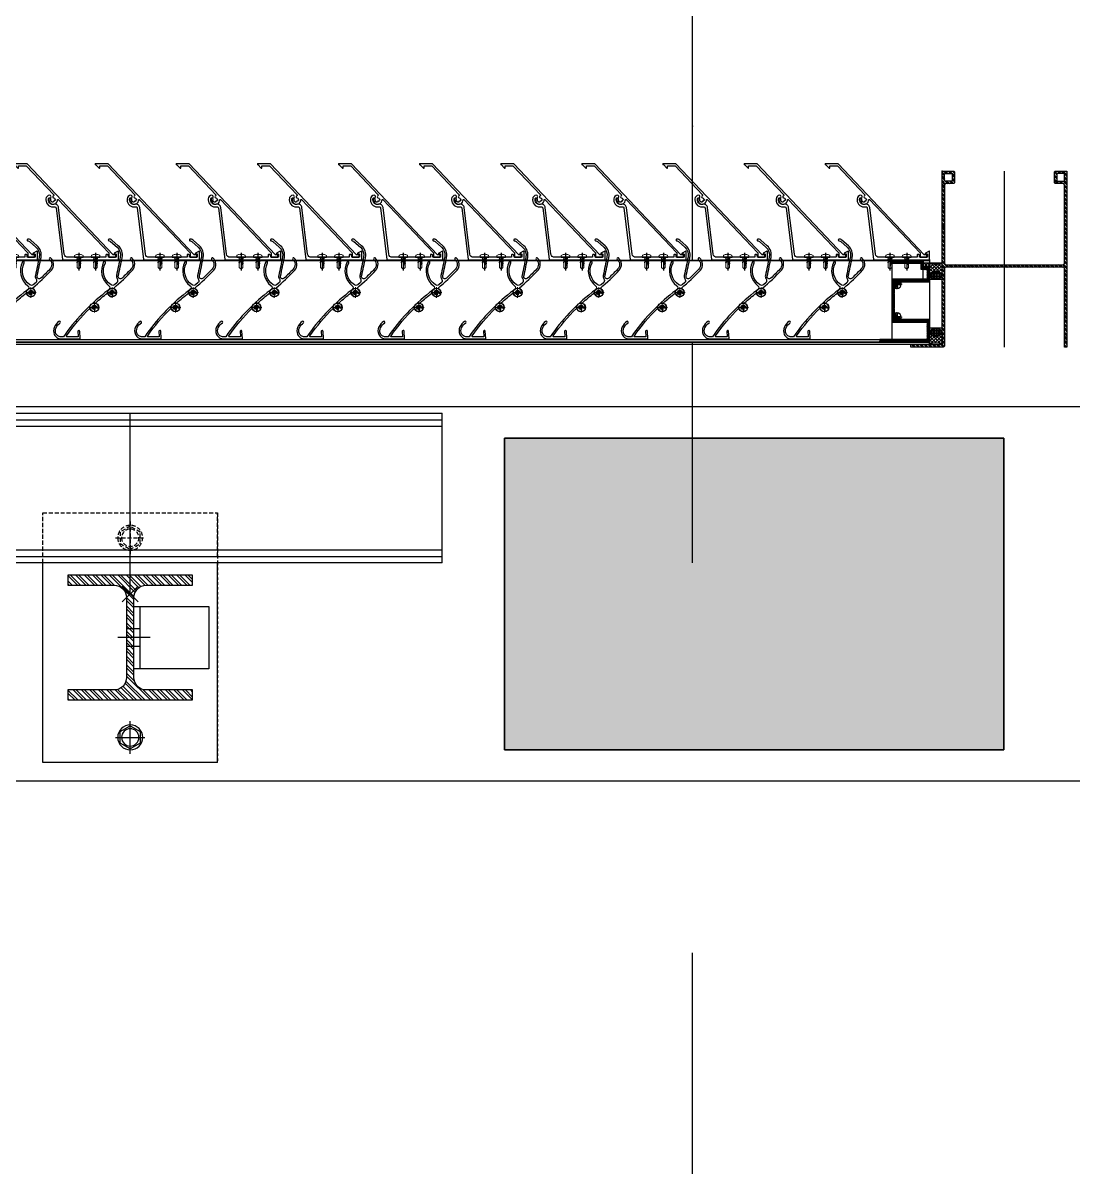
# Model space of a CAD drawing. Header units: millimetres. Extents: x 2519235 to 7246330, y 25937 to 201821.
# Drawn here: x 2630967 to 2631809, y 140601 to 141518 of the extents above; entities that cross this region are included whole.
import ezdxf
from ezdxf.enums import TextEntityAlignment as Align

# ---------------------------------------------------------------- set-up
doc = ezdxf.new("R2010")
doc.units = ezdxf.units.MM
doc.set_wipeout_variables(frame=1)
for name, pattern in [('CENTER', [50.8, 31.75, -6.35, 6.35, -6.35]), ('DXK_LINE_DOT2', [3.9198, 1.9599, -1.9599]), ('HIDDEN2', [4.7625, 3.175, -1.5875]), ('TA_GL_005.00000', [13.75, 5, -1.25, 1.25, -1.25, 5])]:
    doc.linetypes.add(name, pattern=pattern)
for name, color, linetype in [('000 - 0_SYM_DWG_GRID-BUBBLE_MAIN_COLOR_1', 7, 'Continuous'), ('000 - 0_SYM_DWG_GRIDLINE_MAIN_COLOR_251', 7, 'Continuous'), ('000 - CONCRETE_COL_CUT_COLOR_1', 7, 'Continuous'), ('000 - CONCRETE_COL_CUT_COLOR_5', 7, 'Continuous'), ('000 - CONCRETE_COL_HATCH_', 7, 'Continuous'), ('000 - CONCRETE_COL_WIPEOUT_', 7, 'Continuous'), ('010 - ASPG_ACCESSORIES_MAIN_COLOR_1', 7, 'Continuous'), ('010 - ASPG_EXTR_DEF_SUB', 7, 'Continuous'), ('010 - ASPG_EXTR_MAIN_COLOR_2', 7, 'Continuous'), ('010 - ASPG_FRAMING_CUT_COLOR_4', 7, 'Continuous'), ('010 - ASPG_FRAMING_DEF_SUB', 7, 'Continuous'), ('010 - ASPG_FRAMING_HATCH_', 7, 'Continuous'), ('010 - ASPG_FRAMING_MAIN_COLOR_2', 7, 'Continuous'), ('010 - ASPG_FRAMING_SUB_COLOR_2', 7, 'Continuous'), ('010 - ASPG_FRAMING_WIPEOUT_', 7, 'Continuous'), ('_BOLT-M10', 7, 'Continuous'), ('_C-SC', 7, 'Continuous'), ('_Hatch', 7, 'Continuous'), ('_LOUVER-SB', 7, 'Continuous'), ('BOLT & SCREW', 7, 'Continuous'), ('Center Line', 7, 'CENTER'), ('Xref-PLAN-106.940$0$_Beam', 7, 'Continuous')]:
    doc.layers.add(name, color=color, linetype=linetype)
doc.layers.add('12-GRID', color=7, linetype='CENTER', lineweight=13)
doc.layers.add('SCREW', color=7, linetype='Continuous', lineweight=5)
doc.styles.add('Arial', font='arial.ttf', dxfattribs={"height": 300})
doc.styles.add('TA', font='', dxfattribs={"height": 4.5})
doc.styles.get('TA').set_extended_font_data('Cordia New')

# ---------------------------------------------------------------- blocks, each defined once
blk = doc.blocks.new('*U366')
at = {"color": 7}
for p, q in [((250, -25), (-3599.25, -25)), ((250, -25), (250, -144.93)), ((-3599.25, -30.08), (250, -30.08)), ((-3599.25, -35.39), (250, -35.39)), ((-3599.25, -134.54), (250, -134.54)), ((-3599.25, -139.62), (250, -139.62)), ((-3599.25, -144.93), (250, -144.93))]:
    blk.add_line(p, q, dxfattribs=at)
at = {"layer": 'Defpoints', "color": 7}
for p, q in [((6.35, -6.35), (-6.35, 6.35)), ((-6.35, -6.35), (6.35, 6.35)), ((0, 0), (0, -144.93))]:
    blk.add_line(p, q, dxfattribs=at)
blk = doc.blocks.new('_PP-LOUVER')
at = {"layer": '_Hatch'}
h = blk.add_hatch(dxfattribs=at)
h.set_pattern_fill('STEEL', scale=1.5)
h.set_pattern_definition([(45, (-1941.0177, -2436.031), (-3.367596, 3.367596), []), (45, (-1941.0177, -2433.6497), (-3.367596, 3.367596), [])])
h.paths.add_polyline_path([(3, 67), (3, 3, 0.414214), (13, -7), (50, -7), (50, -15), (-50, -15), (-50, -7), (-13, -7, 0.414214), (-3, 3), (-3, 67, 0.414214), (-13, 77), (-50, 77), (-50, 85), (50, 85), (50, 77), (13, 77, 0.414214)])
at = {"color": 7, "linetype": 'Continuous'}
for p, q in [((70, 135), (-70, 135)), ((-70, 135), (-70, -25)), ((70, 135), (70, -25))]:
    blk.add_line(p, q, dxfattribs=at)
at = {"color": 7, "linetype": 'DXK_LINE_DOT2'}
for p, q in [((-70, 135), (-70, -25)), ((70, 135), (-70, 135)), ((70, -25), (70, 135))]:
    blk.add_line(p, q, dxfattribs=at)
at = {"color": 7, "linetype": 'HIDDEN2'}
for p, q in [((-70, -25), (-70, -65)), ((70, -65), (70, -25)), ((-70, -30.08), (-70, -65)), ((70, -30.08), (70, -65)), ((-70, -65), (70, -65)), ((-70, -65), (70, -65))]:
    blk.add_line(p, q, dxfattribs=at)
at = {"color": 7}
blk.add_lwpolyline([(-50, 85), (50, 85), (50, 77), (13, 77, 0.414214), (3, 67), (3, 3, 0.414214), (13, -7), (50, -7), (50, -15), (-50, -15), (-50, -7), (-13, -7, 0.414214), (-3, 3), (-3, 67, 0.414214), (-13, 77), (-50, 77)], format="xyb", close=True, dxfattribs=at)
for points in [[(63, 60), (3, 60), (3, 10), (63, 10)], [(63, 60), (8, 60), (8, 10), (63, 10)]]:
    blk.add_lwpolyline(points, close=True, dxfattribs=at)
at = {"layer": '_BOLT-M10', "color": 7}
for p, q in [((0, 128.05), (0, 101.95)), ((-11.69, 115), (11.69, 115)), ((3, 42), (-3, 42)), ((8, 42), (3, 42)), ((16, 35), (-10, 35)), ((3, 28), (-3, 28)), ((8, 28), (3, 28))]:
    blk.add_line(p, q, dxfattribs=at)
blk.add_lwpolyline([(-8, 110.38), (0, 105.76), (8, 110.38), (8, 119.62), (0, 124.24), (-8, 119.62)], close=True, dxfattribs=at)
for radius in [10, 6.93]:
    blk.add_circle((0, 115), radius, dxfattribs=at)
at = {"layer": 'Defpoints', "color": 7}
for p, q in [((6.35, -6.35), (-6.35, 6.35)), ((-6.35, -6.35), (6.35, 6.35))]:
    blk.add_line(p, q, dxfattribs=at)
at = {"layer": 'Defpoints', "color": 7, "linetype": 'HIDDEN2'}
for p, q in [((0, -58.05), (0, -31.95)), ((-11.69, -45), (11.69, -45))]:
    blk.add_line(p, q, dxfattribs=at)
blk.add_lwpolyline([(-8, -40.38), (0, -35.76), (8, -40.38), (8, -49.62), (0, -54.24), (-8, -49.62)], close=True, dxfattribs=at)
for radius in [10, 6.93]:
    blk.add_circle((0, -45), radius, dxfattribs=at)
blk = doc.blocks.new('Xref-PLAN-106.940')
at = {"color": 7}
blk.add_lwpolyline([(148569.93, 6908.4), (148969.93, 6908.4), (148969.93, 6658.4), (148569.93, 6658.4)], close=True, dxfattribs=at)
at = {"layer": 'Xref-PLAN-106.940$0$_Beam', "color": 7}
for p, q in [((146419.18, 6933.4), (152919.18, 6933.4)), ((146419.18, 6633.4), (152919.18, 6633.4))]:
    blk.add_line(p, q, dxfattribs=at)
blk = doc.blocks.new('*U1936')
at = {"layer": '000 - 0_SYM_DWG_GRIDLINE_MAIN_COLOR_251', "color": 7, "linetype": 'ByBlock', "ltscale": 5}
blk.add_line((20, 0), (-357, 0), dxfattribs=at)
at = {"layer": '000 - 0_SYM_DWG_GRIDLINE_MAIN_COLOR_251', "color": 7}
blk.add_point((-337, 0), dxfattribs=at)
at = {"color": 7, "style": 'TA', "flags": 1}
blk.add_attdef('LOCATION', (6, -6), '', height=4.5, rotation=270, dxfattribs=at)
at = {"layer": '000 - 0_SYM_DWG_GRID-BUBBLE_MAIN_COLOR_1', "color": 7, "style": 'Arial'}
blk.add_attdef('GRID-HEAD', text='', height=4, rotation=270, dxfattribs=at).set_placement((54, 0), align=Align.MIDDLE_CENTER)
blk = doc.blocks.new('W-1-PP17-ENT1_REV02_20260415-161303_PP17_ENT1_MAIN_DIMS_PL')
at = {"layer": '000 - 0_SYM_DWG_GRIDLINE_MAIN_COLOR_251', "color": 7, "linetype": 'TA_GL_005.00000', "xscale": 50.00000000000004, "yscale": 50.00000000000004, "zscale": 50.00000000000004, "rotation": 90}
blk.add_blockref('*U1936', (13200, 0), dxfattribs=at)
blk = doc.blocks.new('*U2086')
at = {"layer": '000 - CONCRETE_COL_HATCH_'}
h = blk.add_hatch(dxfattribs=at)
h.set_pattern_fill('AR-CONC', scale=0.04)
h.set_pattern_definition([(50, (800, -838206.8257), (7.28738676, -0.63756342), [0.762, -8.382]), (355, (800, -838206.826), (-1.40973686, 7.64227381), [0.6096, -6.70562337]), (100.4514447, (800.607, -838206.879), (5.877649884, 7.004710076), [0.64760035, -7.123609784]), (46.1842, (800, -838204.794), (10.84316164, -1.68169312), [1.143, -12.573]), (96.6355576, (800.904, -838204.934), (9.49616536, 9.89704498), [0.97140093, -10.68542433]), (351.1841512, (800, -838204.794), (9.49616536, 9.89704498), [0.91439868, -10.05838928]), (21, (801.016, -838205.3017), (6.06457565, -4.090607927), [0.762, -8.382]), (326, (801.016, -838205.302), (2.472081134, 7.367518645), [0.6096, -6.7056]), (71.451445, (801.5214, -838205.6426), (8.53665677, 3.276910755), [0.64760035, -7.123597504]), (37.5, (800, -838206.8257), (0.12354413, 3.382201555), [0, -6.62432, 0, -6.8072, 0, -6.731]), (7.5, (800, -838206.8257), (2.6727865, 4.007222993), [0, -3.88112, 0, -6.47192, 0, -2.5654]), (327.5, (797.7343, -838206.8257), (5.423623807, -0.22914976), [0, -2.54, 0, -7.9248, 0, -10.5156]), (317.5, (796.7183, -838206.8257), (5.925167255, 1.01705964), [0, -3.302, 0, -5.26288, 0, -7.4676])])
h.paths.add_polyline_path([(0, 0), (400, 0), (400, 250), (0, 250)])
at = {"layer": '000 - CONCRETE_COL_CUT_COLOR_1', "color": 7, "lineweight": -2}
blk.add_lwpolyline([(0, 0), (400, 0), (400, 250), (0, 250), (0, 250), (0, 250), (0, 250), (0, 250), (0, 250), (0, 250), (0, 250), (0, 250), (0, 250), (0, 250), (0, 250), (0, 250), (0, 250), (0, 250), (0, 250), (0, 250), (0, 250), (0, 250), (0, 250), (0, 250), (0, 250), (0, 250), (0, 250), (0, 250), (0, 250), (0, 250), (0, 250), (0, 250), (0, 250), (0, 250), (0, 250), (0, 250), (0, 250), (0, 250), (0, 250), (0, 250), (0, 250), (0, 250), (0, 250), (0, 250), (0, 250), (0, 250), (0, 250), (0, 250)], close=True, dxfattribs=at)
blk = doc.blocks.new('A$C6d15e31b')
at = {"color": 7}
for name, p in [('W-1-PP17-ENT1_REV02_20260415-161303_PP17_ENT1_MAIN_DIMS_PL', (0, 0)), ('Xref-PLAN-106.940', (-135619.34, -23258.4))]:
    blk.add_blockref(name, p, dxfattribs=at)
at = {"layer": '_C-SC', "color": 7, "xscale": -1}
blk.add_blockref('_PP-LOUVER', (13650.59, -16475.07), dxfattribs=at)
at = {"layer": '_LOUVER-SB', "color": 7, "xscale": -1}
blk.add_blockref('*U366', (13650.59, -16475.07), dxfattribs=at)
at = {"layer": '000 - CONCRETE_COL_CUT_COLOR_5', "color": 7}
blk.add_blockref('*U2086', (12950.59, -16600), dxfattribs=at)
blk = doc.blocks.new('*U2952')
at = {"layer": '12-GRID', "color": 7, "linetype": 'CENTER'}
for p, q in [((0, -6.2), (0, 2.2)), ((-4.2, -2), (4.2, -2))]:
    blk.add_line(p, q, dxfattribs=at)
at = {"layer": 'BOLT & SCREW', "color": 7}
for p, q in [((-0.55, -1.77), (-1.77, -1.56)), ((-0.55, -2.23), (-1.77, -2.44)), ((-0.46, -1.77), (-0.88, -1.56)), ((-0.46, -2.23), (-0.88, -2.44)), ((-0.23, -1.45), (-0.44, -0.23)), ((-0.23, -1.54), (-0.44, -1.12)), ((-0.23, -2.46), (-0.44, -2.88)), ((-0.23, -2.55), (-0.44, -3.77)), ((0.23, -1.45), (0.44, -0.23)), ((0.23, -1.54), (0.44, -1.12)), ((0.44, -2.88), (0.23, -2.46)), ((0.23, -2.55), (0.44, -3.77)), ((0.46, -1.77), (0.88, -1.56)), ((0.46, -2.23), (0.88, -2.44)), ((0.55, -1.77), (1.77, -1.56)), ((0.55, -2.23), (1.77, -2.44))]:
    blk.add_line(p, q, dxfattribs=at)
for points in [[(-1.77, -1.56), (-0.88, -1.56, 0.414214), (-0.44, -1.12), (-0.44, -0.23), (0.44, -0.23), (0.44, -1.12, 0.414214), (0.88, -1.56), (1.77, -1.56), (1.77, -2.44), (0.88, -2.44, 0.414214), (0.44, -2.88), (0.44, -3.77), (-0.44, -3.77), (-0.44, -2.88, 0.414214), (-0.88, -2.44), (-1.77, -2.44)], [(0.23, -2.46, -0.414214), (0.46, -2.23), (0.55, -2.23), (0.55, -1.77), (0.46, -1.77, -0.414214), (0.23, -1.54), (0.23, -1.45), (-0.23, -1.45), (-0.23, -1.54, -0.414214), (-0.46, -1.77), (-0.55, -1.77), (-0.55, -2.23), (-0.46, -2.23, -0.414214), (-0.23, -2.46), (-0.23, -2.55), (0.23, -2.55)]]:
    blk.add_lwpolyline(points, format="xyb", close=True, dxfattribs=at)
blk.add_circle((0, -2), 3.5, dxfattribs=at)
blk = doc.blocks.new('000_ASPG_TYP_FILES_20260218-010703_FRAME_EXTR_')
at = {"layer": '010 - ASPG_FRAMING_HATCH_'}
h = blk.add_hatch(dxfattribs=at)
h.set_pattern_fill('ANSI32', scale=0.1, angle=180)
edge = h.paths.add_edge_path()
edge.add_line((2, 16), (2, 2))
edge.add_line((2, 2), (39.7, 2))
edge.add_arc((39.7, 1.7), 0.3, 0, 90, ccw=False)
edge.add_line((40, 1.7), (40, 0.3))
edge.add_arc((39.7, 0.3), 0.3, -90, 0, ccw=False)
edge.add_line((39.7, 0), (0.3, 0))
edge.add_arc((0.3, 0.3), 0.3, 180, 270, ccw=False)
edge.add_line((0, 0.3), (0, 17.7))
edge.add_arc((0.3, 17.7), 0.3, 90, 180, ccw=False)
edge.add_line((0.3, 18), (22.56, 18))
edge.add_arc((22.56, 18.5), 0.5, 270, 380.20955)
edge.add_arc((26.17, 19.83), 3.35, 182.06379, 200.20955, ccw=False)
edge.add_arc((23.58, 19.74), 0.76, 2.06379, 182.06379, ccw=False)
edge.add_arc((26.17, 19.83), 1.83, 182.06379, 447.93621)
edge.add_arc((26.26, 22.42), 0.76, 87.93621, 267.93621, ccw=False)
edge.add_arc((26.17, 19.83), 3.35, 69.79045, 87.93621, ccw=False)
edge.add_arc((27.5, 23.44), 0.5, 249.79045, 360)
edge.add_line((28, 23.44), (28, 26.68))
edge.add_line((28, 26.68), (28.5, 27.18))
edge.add_line((28.5, 27.18), (28, 27.68))
edge.add_line((28, 27.68), (28, 38.62))
edge.add_line((28, 38.62), (28.5, 39.12))
edge.add_line((28.5, 39.12), (28, 39.62))
edge.add_line((28, 39.62), (28, 42.86))
edge.add_arc((27.5, 42.86), 0.5, 0, 110.20955)
edge.add_arc((26.17, 46.47), 3.35, 272.06379, 290.20955, ccw=False)
edge.add_arc((26.26, 43.88), 0.76, 92.06379, 272.06379, ccw=False)
edge.add_arc((26.17, 46.47), 1.83, 272.06379, 537.93621)
edge.add_arc((23.58, 46.56), 0.76, 177.93621, 357.93621, ccw=False)
edge.add_arc((26.17, 46.47), 3.35, 159.79045, 177.93621, ccw=False)
edge.add_arc((22.56, 47.8), 0.5, 339.79045, 450)
edge.add_line((22.56, 48.3), (0.3, 48.3))
edge.add_arc((0.3, 48.6), 0.3, 180, 270, ccw=False)
edge.add_line((0, 48.6), (0, 60))
edge.add_arc((0.3, 60), 0.3, 90, 180, ccw=False)
edge.add_line((0.3, 60.3), (5, 60.3))
edge.add_line((5, 60.3), (5, 65))
edge.add_arc((5.3, 65), 0.3, 90, 180, ccw=False)
edge.add_line((5.3, 65.3), (30, 65.3))
edge.add_line((30, 65.3), (30, 63.6))
edge.add_arc((29.7, 63.6), 0.3, -90, 0, ccw=False)
edge.add_line((29.7, 63.3), (7.3, 63.3))
edge.add_arc((7.3, 63), 0.3, 90, 180)
edge.add_line((7, 63), (7, 58.3))
edge.add_line((7, 58.3), (2.3, 58.3))
edge.add_arc((2.3, 58), 0.3, 90, 180)
edge.add_line((2, 58), (2, 50.6))
edge.add_arc((2.3, 50.6), 0.3, 180, 270)
edge.add_line((2.3, 50.3), (29.7, 50.3))
edge.add_arc((29.7, 50), 0.3, 0, 90, ccw=False)
edge.add_line((30, 50), (30, 26.68))
edge.add_line((30, 26.68), (30, 16.3))
edge.add_arc((29.7, 16.3), 0.3, -90, 0, ccw=False)
edge.add_line((29.7, 16), (2, 16))
at = {"layer": '010 - ASPG_FRAMING_CUT_COLOR_4', "color": 7}
blk.add_lwpolyline([(2, 16), (2, 2), (39.7, 2, -0.414214), (40, 1.7), (40, 0.3, -0.414214), (39.7, 0), (0.3, 0, -0.414214), (0, 0.3), (0, 17.7, -0.414214), (0.3, 18), (22.56, 18, 0.52173), (23.03, 18.67, -0.079342), (22.82, 19.71, -1), (24.34, 19.76, 2.296346), (26.24, 21.66, -1), (26.29, 23.18, -0.079342), (27.33, 22.97, 0.52173), (28, 23.44), (28, 26.68), (28.5, 27.18), (28, 27.68), (28, 38.62), (28.5, 39.12), (28, 39.62), (28, 42.86, 0.52173), (27.33, 43.33, -0.079342), (26.29, 43.12, -1), (26.24, 44.64, 2.296346), (24.34, 46.54, -1), (22.82, 46.59, -0.079342), (23.03, 47.63, 0.52173), (22.56, 48.3), (0.3, 48.3, -0.414214), (0, 48.6), (0, 60, -0.414214), (0.3, 60.3), (5, 60.3), (5, 65, -0.414214), (5.3, 65.3), (30, 65.3), (30, 63.6, -0.414214), (29.7, 63.3), (7.3, 63.3, 0.414214), (7, 63), (7, 58.3), (2.3, 58.3, 0.414214), (2, 58), (2, 50.6, 0.414214), (2.3, 50.3), (29.7, 50.3, -0.414214), (30, 50), (30, 26.68), (30, 16.3, -0.414214), (29.7, 16)], format="xyb", close=True, dxfattribs=at)
at = {"color": 7}
for p in [(26.17, 48.47), (26.17, 21.83)]:
    blk.add_blockref('*U2952', p, dxfattribs=at)
blk = doc.blocks.new('000_ASPG_TYP_FILES_FRAMING_EXTR_BREAKLINE_TYPE_2')
at = {"layer": '010 - ASPG_FRAMING_HATCH_', "transparency": 33554585}
h = blk.add_hatch(dxfattribs=at)
h.set_pattern_fill('ANSI32', scale=0.25)
h.paths.add_polyline_path([(131, 91, 0.414214), (132, 90), (140, 90, 0.414214), (141, 91), (141, 100), (2, 100), (2, 125), (0, 125), (0, 99, 0.414214), (1, 98), (63, 98, -0.414214), (64, 97), (64, 3, -0.414214), (63, 2), (0, 2), (0, 0), (141, 0), (141, 9, 0.414214), (140, 10), (132, 10, 0.414214), (131, 9), (131, 3, -0.414214), (130, 2), (67, 2, -0.414214), (66, 3), (66, 97, -0.414214), (67, 98), (130, 98, -0.414214), (131, 97)])
h.paths.add_polyline_path([(133, 92), (133, 98), (139, 98), (139, 92)], flags=16)
h.paths.add_polyline_path([(133, 8), (139, 8), (139, 2), (133, 2)], flags=16)
at = {"layer": '010 - ASPG_FRAMING_HATCH_'}
h = blk.add_hatch(dxfattribs=at)
h.set_pattern_fill('ANSI37', scale=0.595498, angle=-90)
h.set_pattern_definition([(315, (1257419.4929, -519971.6224), (1.3369313545, 1.3369313545), []), (45, (1257419.4929, -519971.6224), (-1.3369313545, 1.3369313545), [])])
edge = h.paths.add_edge_path()
edge.add_ellipse((57.77, 105), major_axis=(0, -5), ratio=0.644482, start_angle=0, end_angle=180)
edge.add_line((57.77, 110), (62, 110))
edge.add_arc((62, 110.3), 0.3, -90, 0)
edge.add_line((62.3, 110.3), (62.3, 111))
edge.add_line((62.3, 111), (61.8, 111.5))
edge.add_line((61.8, 111.5), (62.3, 112))
edge.add_line((62.3, 112), (61.8, 112.5))
edge.add_line((61.8, 112.5), (62.3, 113))
edge.add_line((62.3, 113), (61.8, 113.5))
edge.add_line((61.8, 113.5), (62.3, 114))
edge.add_line((62.3, 114), (62.3, 115))
edge.add_line((62.3, 115), (63.3, 115))
edge.add_line((63.3, 115), (63.8, 115.5))
edge.add_line((63.8, 115.5), (64.3, 115))
edge.add_line((64.3, 115), (64.8, 115.5))
edge.add_line((64.8, 115.5), (65.3, 115))
edge.add_line((65.3, 115), (65.8, 115.5))
edge.add_line((65.8, 115.5), (66.3, 115))
edge.add_line((66.3, 115), (67, 115))
edge.add_arc((67, 115.3), 0.3, -90, 0)
edge.add_line((67.3, 115.3), (67.3, 110))
edge.add_arc((77.2, 105), 11.09, 153.20373, 206.79627)
edge.add_line((67.3, 100), (57.77, 100))
h = blk.add_hatch(dxfattribs=at)
h.set_pattern_fill('ANSI37', scale=0.595498, angle=-90)
h.set_pattern_definition([(315, (1257419.1929, -519973.9224), (1.3369313545, 1.3369313545), []), (45, (1257419.1929, -519973.9224), (-1.3369313545, 1.3369313545), [])])
edge = h.paths.add_edge_path()
edge.add_ellipse((11.53, 105), major_axis=(0, -5), ratio=0.644482, start_angle=180, end_angle=360, ccw=False)
edge.add_line((11.53, 110), (2, 110))
edge.add_arc((-7.9, 105), 11.09, -26.79627, 26.79627, ccw=False)
edge.add_line((2, 100), (11.53, 100))
h = blk.add_hatch(dxfattribs=at)
h.set_pattern_fill('HONEY', scale=0.238199, angle=-90)
h.set_pattern_definition([(270, (1257419.4425, -519993.9224), (0.65495992507, -1.1344238721), [0.7562825814, -1.5125651628]), (30, (1257419.4425, -519993.9224), (0.65495992936, 1.1344238696), [0.7562825814, -1.5125651628]), (330, (1257419.4425, -519993.9224), (1.30991985442, -2.48e-09), [-1.5125651628, 0.7562825814])])
edge = h.paths.add_edge_path()
edge.add_ellipse((11.78, 105), major_axis=(0, -5), ratio=0.644482, start_angle=0, end_angle=360, ccw=False)
h = blk.add_hatch(dxfattribs=at)
h.set_pattern_fill('HONEY', scale=0.238199, angle=-90)
h.set_pattern_definition([(270, (1257419.24324, -519991.6224), (0.65495992507, -1.1344238721), [0.7562825814, -1.5125651628]), (30, (1257419.24324, -519991.6224), (0.65495992936, 1.1344238696), [0.7562825814, -1.5125651628]), (330, (1257419.24324, -519991.6224), (1.30991985442, -2.48e-09), [-1.5125651628, 0.7562825814])])
edge = h.paths.add_edge_path()
edge.add_ellipse((57.52, 105), major_axis=(0, -5), ratio=0.644482, start_angle=0, end_angle=360)
at = {"color": 7}
blk.add_point((141, 100), dxfattribs=at)
at = {"layer": '010 - ASPG_FRAMING_CUT_COLOR_4', "color": 7}
blk.add_lwpolyline([(0, 0), (0, 2), (63, 2, 0.414214), (64, 3), (64, 97, 0.414214), (63, 98), (1, 98, -0.414214), (0, 99), (0, 125), (2, 125), (2, 100), (141, 100), (141, 91, -0.414214), (140, 90), (132, 90, -0.414214), (131, 91), (131, 97, 0.414214), (130, 98), (67, 98, 0.414214), (66, 97), (66, 3, 0.414214), (67, 2), (130, 2, 0.414214), (131, 3), (131, 9, -0.414214), (132, 10), (140, 10, -0.414214), (141, 9), (141, 0)], format="xyb", close=True, dxfattribs=at)
for points in [[(139, 98), (139, 92), (133, 92), (133, 98)], [(139, 2), (139, 8), (133, 8), (133, 2)]]:
    blk.add_lwpolyline(points, close=True, dxfattribs=at)
at = {"layer": '010 - ASPG_FRAMING_DEF_SUB', "color": 7, "transparency": 33554457}
blk.add_line((0, 50), (141, 50), dxfattribs=at)
for points in [[(54.3, 100), (67.3, 100), (67.3, 115.5), (54.3, 115.5)], [(2, 100), (15, 100), (15, 110), (2, 110)]]:
    blk.add_lwpolyline(points, close=True, dxfattribs=at)
at = {"layer": '010 - ASPG_FRAMING_SUB_COLOR_2', "color": 7}
for points in [[(57.52, 100), (67.3, 100, -0.238199), (67.3, 110), (67.3, 115.3, -0.414214), (67, 115), (66.3, 115), (65.8, 115.5), (65.3, 115), (64.8, 115.5), (64.3, 115), (63.8, 115.5), (63.3, 115), (62.3, 115), (62.3, 114), (61.8, 113.5), (62.3, 113), (61.8, 112.5), (62.3, 112), (61.8, 111.5), (62.3, 111), (62.3, 110.3, -0.414214), (62, 110), (57.52, 110)], [(11.78, 100), (2, 100, 0.238199), (2, 110), (11.78, 110)]]:
    blk.add_lwpolyline(points, format="xyb", dxfattribs=at)
at = {"layer": '010 - ASPG_FRAMING_SUB_COLOR_2', "color": 7, "extrusion": (0, 0, -1)}
blk.add_ellipse((11.78, 105), major_axis=(0, -5), ratio=0.644482, dxfattribs=at)
at = {"layer": '010 - ASPG_FRAMING_SUB_COLOR_2', "color": 7}
blk.add_ellipse((57.52, 105), major_axis=(0, -5), ratio=0.644482, dxfattribs=at)
blk = doc.blocks.new('PZG35-9D5')
at = {"layer": 'Center Line', "color": 7}
blk.add_line((0, 3.73), (0, -10.53), dxfattribs=at)
at = {"layer": 'SCREW', "color": 7}
for p, q in [((-1.4, 0), (-1.4, -1.09)), ((1.4, 0), (1.4, -0.59)), ((-1.85, -1.4), (1.85, -0.9)), ((-1.85, -1.4), (-1.4, -1.09)), ((-1.85, -1.4), (-1.4, -1.71)), ((-1.85, -2.7), (1.85, -2.2)), ((-1.85, -2.7), (-1.4, -2.39)), ((-1.85, -2.7), (-1.4, -3.01)), ((-1.85, -4), (-1.4, -3.69)), ((-1.85, -4), (-0.99, -3.88)), ((-1.85, -4), (-1.4, -4.31)), ((-1.4, -1.09), (1.4, -0.59)), ((-1.4, -1.71), (1.4, -1.21)), ((-1.4, -1.71), (-1.4, -2.39)), ((-1.4, -2.39), (1.4, -1.89)), ((-1.4, -3.01), (1.4, -2.51)), ((-1.4, -3.01), (-1.4, -3.69)), ((-1.4, -3.69), (-0.84, -3.59)), ((-1.4, -4.31), (-1.18, -4.27)), ((-1.4, -4.31), (-1.4, -8.1)), ((0, -9.5), (-1.4, -8.1)), ((0, -9.5), (1.4, -8.1)), ((0.56, -3.34), (1.4, -3.19)), ((0.71, -3.65), (1.85, -3.5)), ((0.71, -3.93), (1.4, -3.81)), ((0.71, -4.61), (1.4, -4.49)), ((0.71, -4.95), (1.85, -4.8)), ((0.71, -5.23), (1.4, -5.11)), ((1.85, -0.9), (1.4, -0.59)), ((1.85, -0.9), (1.4, -1.21)), ((1.4, -1.21), (1.4, -1.89)), ((1.85, -2.2), (1.4, -1.89)), ((1.85, -2.2), (1.4, -2.51)), ((1.4, -2.51), (1.4, -3.19)), ((1.85, -3.5), (1.4, -3.19)), ((1.85, -3.5), (1.4, -3.81)), ((1.4, -3.81), (1.4, -4.49)), ((1.85, -4.8), (1.4, -4.49)), ((1.85, -4.8), (1.4, -5.11)), ((1.4, -5.11), (1.4, -8.1))]:
    blk.add_line(p, q, dxfattribs=at)
blk.add_lwpolyline([(0, -9.5), (0.71, -5.23), (0.71, -3.6, 0.417657), (0.41, -3.3, 0.108102), (-0.84, -3.59), (-1.4, -4.7)], format="xyb", dxfattribs=at)
blk = doc.blocks.new('*U2951')
at = {"layer": 'SCREW', "color": 7}
blk.add_lwpolyline([(3.03, 1.78, 0.09906), (0.8, 2.55), (0.8, 2.27), (-0.8, 2.27), (-0.8, 2.55, 0.09906), (-3.03, 1.78, 0.266588), (-3.5, 0.96), (-3.5, 0.2, 0.414214), (-3.3, 0), (3.3, 0, 0.414214), (3.5, 0.2), (3.5, 0.96, 0.266588)], format="xyb", close=True, dxfattribs=at)
blk.add_blockref('PZG35-9D5', (0, 0), dxfattribs=at)
blk = doc.blocks.new('*U2950')
at = {"color": 7}
blk.add_point((0, 0), dxfattribs=at)
at = {"layer": '010 - ASPG_ACCESSORIES_MAIN_COLOR_1', "color": 7}
blk.add_lwpolyline([(-39.7, -0.6, 0.414214), (-40, -0.9), (-40, -7.37, 0.57735), (-39.65, -7.57), (-36.64, -5.83, 0.767327), (-36.79, -5.3), (-37.9, -5.3, -0.414214), (-38.2, -5), (-38.2, -2.8, -0.414214), (-38, -2.6), (-32.18, -2.6, -0.388879), (-31.98, -2.78), (-31.85, -4.34, 0.388879), (-31.35, -4.8), (-30.3, -4.8, 0.414214), (-30, -4.5), (-30, -2.9, -0.414214), (-29.7, -2.6), (0.41, -2.6, -0.378969), (3.39, -5.24), (7.95, -42.52, 0.446593), (11.62, -45.08, -0.489802), (16.08, -48.68), (16.06, -49.36, -0.18248), (15.8, -50.02, -0.267949), (15.33, -50.17, 1.122115), (15.1, -52.34, 0.405004), (18.06, -49.4), (18.08, -48.72, 0.489805), (11.16, -43.13, -0.446597), (9.94, -42.28), (4.87, -0.85, 0.364176), (4.57, -0.6)], format="xyb", close=True, dxfattribs=at)
at = {"layer": '010 - ASPG_EXTR_DEF_SUB', "color": 7}
for p in [(-40, -0.5), (43.44, -76.9), (43.44, -77.5)]:
    blk.add_point(p, dxfattribs=at)
at = {"layer": '010 - ASPG_EXTR_MAIN_COLOR_2', "color": 7}
blk.add_lwpolyline([(11.37, -48.15), (11.47, -47.44), (12.18, -47.56), (12.29, -46.79, -0.535538), (14.19, -49.17, 0.991572), (15.66, -49.58, 1.157025), (8.79, -48.77, -0.688558), (8.27, -48.99), (-17.14, -22.17), (-32.34, -6.13), (-32.34, -2.9, 0.414312), (-32.64, -2.6), (-37.54, -2.6, 0.414116), (-37.84, -2.9), (-37.84, -4.3, 0.414214), (-37.54, -4.6), (-35.99, -4.6, -0.205895), (-35.77, -4.69), (33.23, -77.5), (43.14, -77.5, 0.668179), (43.36, -76.99), (40.52, -74.15, 0.668179), (40.01, -74.36), (40.01, -76), (33.87, -76), (11.86, -52.78, -0.558354), (12.08, -51.95, 0.766275), (12.04, -50.39, -0.438583), (10.71, -48.05)], format="xyb", close=True, dxfattribs=at)
at = {"layer": 'SCREW', "color": 7, "rotation": 180}
for p in [(-21.65, -2.5), (-8.24, -2.5)]:
    blk.add_blockref('*U2951', p, dxfattribs=at)
blk = doc.blocks.new('*U1111')
at = {"color": 7}
blk.add_wipeout([(1390, 4), (60, 4), (60, 69.3), (1390, 69.3)], dxfattribs=at).dxf.layer = '010 - ASPG_FRAMING_WIPEOUT_'
at = {"layer": '010 - ASPG_FRAMING_MAIN_COLOR_2', "color": 7}
blk.add_lwpolyline([(1360, 69.3), (90, 69.3), (90, 6), (1360, 6)], close=True, dxfattribs=at)
at = {"layer": '010 - ASPG_FRAMING_SUB_COLOR_2', "color": 7}
for points in [[(1390, 4), (60, 4), (60, 69.3), (1390, 69.3)], [(60, 2), (60, 4), (1390, 4), (1390, 2)]]:
    blk.add_lwpolyline(points, close=True, dxfattribs=at)
at = {"color": 7}
for name, p, rotation in [('*U2950', (635, 69.3), 180), ('*U2950', (700, 69.3), 180), ('*U2950', (765, 69.3), 180), ('*U2950', (830, 69.3), 180), ('*U2950', (895, 69.3), 180), ('*U2950', (960, 69.3), 180), ('*U2950', (1025, 69.3), 180), ('*U2950', (1090, 69.3), 180), ('*U2950', (1155, 69.3), 180), ('*U2950', (1220, 69.3), 180), ('*U2950', (1285, 69.3), 180), ('*U2950', (1350, 69.3), 180), ('000_ASPG_TYP_FILES_FRAMING_EXTR_BREAKLINE_TYPE_2', (1500, 0), 89.99999999999999)]:
    blk.add_blockref(name, p, dxfattribs=dict(at, rotation=rotation))
at = {"color": 7, "xscale": -1}
blk.add_blockref('000_ASPG_TYP_FILES_20260218-010703_FRAME_EXTR_', (1390, 4), dxfattribs=at)
blk = doc.blocks.new('*U1102')
at = {"layer": '010 - ASPG_EXTR_DEF_SUB', "color": 7}
for p in [(0, 0), (65, 0), (130, 0), (195, 0), (260, 0), (325, 0), (390, 0), (455, 0), (520, 0), (585, 0), (650, 0)]:
    blk.add_point(p, dxfattribs=at)
at = {"layer": '010 - ASPG_EXTR_MAIN_COLOR_2', "color": 7}
for points in [[(30.76, 70.07, 0.433659), (30.46, 69.75), (30.84, 63.96, 0.082069), (30.86, 63.87, 0.720654), (32.33, 63.97, 0.079224), (32.34, 64.07), (32.07, 68.14, -0.433659), (32.47, 68.57), (40.86, 68.57, -0.607385), (41.35, 67.62, -0.045829), (22.78, 45.76, -0.560492), (22.29, 45.89, 0.31786), (19.21, 48.24, 0.953288), (19.08, 46.72, -2.423004), (17.26, 44.89, 0.952315), (15.74, 44.76, 0.300821), (17.89, 41.76, -0.560492), (17.98, 41.25, -0.019425), (8.62, 33.46, -0.552501), (8.15, 33.64, 0.344461), (4.99, 36.3, 0.952015), (4.86, 34.78, -2.423186), (3.04, 32.95, 0.952015), (1.52, 32.82, 0.2854), (3.49, 29.89, -0.553378), (3.56, 29.38, 0.030674), (-11.54, 15.06, 0.4171), (-10.89, 5.27, 0.935553), (-9.9, 6.41, -0.43441), (-10.2, 14.29, -0.014998), (-3.08, 21.45, -0.738349), (-0.08, 19.76, 0.004917), (-3.19, 4.8, 0.263611), (-0.12, -4.46), (5, -9.08, 0.125884), (6.27, -9.75, 0.044275), (7.09, -9.87, 1.107655), (7.13, -8.33, -0.215596), (6.02, -7.99), (0.89, -3.35, -0.263611), (-1.72, 4.51, -0.004855), (1.34, 19.26, 0.23396), (0.82, 21.95, -0.24081), (0.71, 24.9, -0.104157), (0.78, 25), (2.99, 26.93, -0.229021), (5.7, 26.89, -0.381721), (10.27, 9.07, 0.977382), (11.62, 8.41, 0.361105), (7.41, 27.5, -0.496126), (7.44, 30.69, 0.003188), (9.06, 31.9, -0.002827), (10.56, 33.07, 0.077048), (43.74, 68.44, -0.247674), (43.99, 68.57), (45.98, 68.57, -0.044131), (46.47, 68.5, -0.125846), (48.96, 67.21, -0.098851), (49.82, 66.03, -0.205828), (49.79, 61.2, -0.115116), (46.37, 57.18, 0.822373), (47.46, 56.1, 0.109185), (51.15, 60.56, 0.208323), (51.19, 66.64, 0.100528), (49.97, 68.32, 0.145116), (46.29, 70.07)], [(95.76, 70.07, 0.433659), (95.46, 69.75), (95.84, 63.96, 0.082069), (95.86, 63.87, 0.720654), (97.33, 63.97, 0.079224), (97.34, 64.07), (97.07, 68.14, -0.433659), (97.47, 68.57), (105.86, 68.57, -0.607385), (106.35, 67.62, -0.045829), (87.78, 45.76, -0.560492), (87.29, 45.89, 0.31786), (84.21, 48.24, 0.953288), (84.08, 46.72, -2.423004), (82.26, 44.89, 0.952315), (80.74, 44.76, 0.300821), (82.89, 41.76, -0.560492), (82.98, 41.25, -0.019425), (73.62, 33.46, -0.552501), (73.15, 33.64, 0.344461), (69.99, 36.3, 0.952015), (69.86, 34.78, -2.423186), (68.04, 32.95, 0.952015), (66.52, 32.82, 0.2854), (68.49, 29.89, -0.553378), (68.56, 29.38, 0.030674), (53.46, 15.06, 0.4171), (54.11, 5.27, 0.935553), (55.1, 6.41, -0.43441), (54.8, 14.29, -0.014998), (61.92, 21.45, -0.738349), (64.92, 19.76, 0.004917), (61.81, 4.8, 0.263611), (64.88, -4.46), (70, -9.08, 0.125884), (71.27, -9.75, 0.044275), (72.09, -9.87, 1.107655), (72.13, -8.33, -0.215596), (71.02, -7.99), (65.89, -3.35, -0.263611), (63.28, 4.51, -0.004855), (66.34, 19.26, 0.23396), (65.82, 21.95, -0.24081), (65.71, 24.9, -0.104157), (65.78, 25), (67.99, 26.93, -0.229021), (70.7, 26.89, -0.381721), (75.27, 9.07, 0.977382), (76.62, 8.41, 0.361105), (72.41, 27.5, -0.496126), (72.44, 30.69, 0.003188), (74.06, 31.9, -0.002827), (75.56, 33.07, 0.077048), (108.74, 68.44, -0.247674), (108.99, 68.57), (110.98, 68.57, -0.044131), (111.47, 68.5, -0.125846), (113.96, 67.21, -0.098851), (114.82, 66.03, -0.205828), (114.79, 61.2, -0.115116), (111.37, 57.18, 0.822373), (112.46, 56.1, 0.109185), (116.15, 60.56, 0.208323), (116.19, 66.64, 0.100528), (114.97, 68.32, 0.145116), (111.29, 70.07)], [(160.76, 70.07, 0.433659), (160.46, 69.75), (160.84, 63.96, 0.082069), (160.86, 63.87, 0.720654), (162.33, 63.97, 0.079224), (162.34, 64.07), (162.07, 68.14, -0.433659), (162.47, 68.57), (170.86, 68.57, -0.607385), (171.35, 67.62, -0.045829), (152.78, 45.76, -0.560492), (152.29, 45.89, 0.31786), (149.21, 48.24, 0.953288), (149.08, 46.72, -2.423004), (147.26, 44.89, 0.952315), (145.74, 44.76, 0.300821), (147.89, 41.76, -0.560492), (147.98, 41.25, -0.019425), (138.62, 33.46, -0.552501), (138.15, 33.64, 0.344461), (134.99, 36.3, 0.952015), (134.86, 34.78, -2.423186), (133.04, 32.95, 0.952015), (131.52, 32.82, 0.2854), (133.49, 29.89, -0.553378), (133.56, 29.38, 0.030674), (118.46, 15.06, 0.4171), (119.11, 5.27, 0.935553), (120.1, 6.41, -0.43441), (119.8, 14.29, -0.014998), (126.92, 21.45, -0.738349), (129.92, 19.76, 0.004917), (126.81, 4.8, 0.263611), (129.88, -4.46), (135, -9.08, 0.125884), (136.27, -9.75, 0.044275), (137.09, -9.87, 1.107655), (137.13, -8.33, -0.215596), (136.02, -7.99), (130.89, -3.35, -0.263611), (128.28, 4.51, -0.004855), (131.34, 19.26, 0.23396), (130.82, 21.95, -0.24081), (130.71, 24.9, -0.104157), (130.78, 25), (132.99, 26.93, -0.229021), (135.7, 26.89, -0.381721), (140.27, 9.07, 0.977382), (141.62, 8.41, 0.361105), (137.41, 27.5, -0.496126), (137.44, 30.69, 0.003188), (139.06, 31.9, -0.002827), (140.56, 33.07, 0.077048), (173.74, 68.44, -0.247674), (173.99, 68.57), (175.98, 68.57, -0.044131), (176.47, 68.5, -0.125846), (178.96, 67.21, -0.098851), (179.82, 66.03, -0.205828), (179.79, 61.2, -0.115116), (176.37, 57.18, 0.822373), (177.46, 56.1, 0.109185), (181.15, 60.56, 0.208323), (181.19, 66.64, 0.100528), (179.97, 68.32, 0.145116), (176.29, 70.07)], [(225.76, 70.07, 0.433659), (225.46, 69.75), (225.84, 63.96, 0.082069), (225.86, 63.87, 0.720654), (227.33, 63.97, 0.079224), (227.34, 64.07), (227.07, 68.14, -0.433659), (227.47, 68.57), (235.86, 68.57, -0.607385), (236.35, 67.62, -0.045829), (217.78, 45.76, -0.560492), (217.29, 45.89, 0.31786), (214.21, 48.24, 0.953288), (214.08, 46.72, -2.423004), (212.26, 44.89, 0.952315), (210.74, 44.76, 0.300821), (212.89, 41.76, -0.560492), (212.98, 41.25, -0.019425), (203.62, 33.46, -0.552501), (203.15, 33.64, 0.344461), (199.99, 36.3, 0.952015), (199.86, 34.78, -2.423186), (198.04, 32.95, 0.952015), (196.52, 32.82, 0.2854), (198.49, 29.89, -0.553378), (198.56, 29.38, 0.030674), (183.46, 15.06, 0.4171), (184.11, 5.27, 0.935553), (185.1, 6.41, -0.43441), (184.8, 14.29, -0.014998), (191.92, 21.45, -0.738349), (194.92, 19.76, 0.004917), (191.81, 4.8, 0.263611), (194.88, -4.46), (200, -9.08, 0.125884), (201.27, -9.75, 0.044275), (202.09, -9.87, 1.107655), (202.13, -8.33, -0.215596), (201.02, -7.99), (195.89, -3.35, -0.263611), (193.28, 4.51, -0.004855), (196.34, 19.26, 0.23396), (195.82, 21.95, -0.24081), (195.71, 24.9, -0.104157), (195.78, 25), (197.99, 26.93, -0.229021), (200.7, 26.89, -0.381721), (205.27, 9.07, 0.977382), (206.62, 8.41, 0.361105), (202.41, 27.5, -0.496126), (202.44, 30.69, 0.003188), (204.06, 31.9, -0.002827), (205.56, 33.07, 0.077048), (238.74, 68.44, -0.247674), (238.99, 68.57), (240.98, 68.57, -0.044131), (241.47, 68.5, -0.125846), (243.96, 67.21, -0.098851), (244.82, 66.03, -0.205828), (244.79, 61.2, -0.115116), (241.37, 57.18, 0.822373), (242.46, 56.1, 0.109185), (246.15, 60.56, 0.208323), (246.19, 66.64, 0.100528), (244.97, 68.32, 0.145116), (241.29, 70.07)], [(290.76, 70.07, 0.433659), (290.46, 69.75), (290.84, 63.96, 0.082069), (290.86, 63.87, 0.720654), (292.33, 63.97, 0.079224), (292.34, 64.07), (292.07, 68.14, -0.433659), (292.47, 68.57), (300.86, 68.57, -0.607385), (301.35, 67.62, -0.045829), (282.78, 45.76, -0.560492), (282.29, 45.89, 0.31786), (279.21, 48.24, 0.953288), (279.08, 46.72, -2.423004), (277.26, 44.89, 0.952315), (275.74, 44.76, 0.300821), (277.89, 41.76, -0.560492), (277.98, 41.25, -0.019425), (268.62, 33.46, -0.552501), (268.15, 33.64, 0.344461), (264.99, 36.3, 0.952015), (264.86, 34.78, -2.423186), (263.04, 32.95, 0.952015), (261.52, 32.82, 0.2854), (263.49, 29.89, -0.553378), (263.56, 29.38, 0.030674), (248.46, 15.06, 0.4171), (249.11, 5.27, 0.935553), (250.1, 6.41, -0.43441), (249.8, 14.29, -0.014998), (256.92, 21.45, -0.738349), (259.92, 19.76, 0.004917), (256.81, 4.8, 0.263611), (259.88, -4.46), (265, -9.08, 0.125884), (266.27, -9.75, 0.044275), (267.09, -9.87, 1.107655), (267.13, -8.33, -0.215596), (266.02, -7.99), (260.89, -3.35, -0.263611), (258.28, 4.51, -0.004855), (261.34, 19.26, 0.23396), (260.82, 21.95, -0.24081), (260.71, 24.9, -0.104157), (260.78, 25), (262.99, 26.93, -0.229021), (265.7, 26.89, -0.381721), (270.27, 9.07, 0.977382), (271.62, 8.41, 0.361105), (267.41, 27.5, -0.496126), (267.44, 30.69, 0.003188), (269.06, 31.9, -0.002827), (270.56, 33.07, 0.077048), (303.74, 68.44, -0.247674), (303.99, 68.57), (305.98, 68.57, -0.044131), (306.47, 68.5, -0.125846), (308.96, 67.21, -0.098851), (309.82, 66.03, -0.205828), (309.79, 61.2, -0.115116), (306.37, 57.18, 0.822373), (307.46, 56.1, 0.109185), (311.15, 60.56, 0.208323), (311.19, 66.64, 0.100528), (309.97, 68.32, 0.145116), (306.29, 70.07)], [(355.76, 70.07, 0.433659), (355.46, 69.75), (355.84, 63.96, 0.082069), (355.86, 63.87, 0.720654), (357.33, 63.97, 0.079224), (357.34, 64.07), (357.07, 68.14, -0.433659), (357.47, 68.57), (365.86, 68.57, -0.607385), (366.35, 67.62, -0.045829), (347.78, 45.76, -0.560492), (347.29, 45.89, 0.31786), (344.21, 48.24, 0.953288), (344.08, 46.72, -2.423004), (342.26, 44.89, 0.952315), (340.74, 44.76, 0.300821), (342.89, 41.76, -0.560492), (342.98, 41.25, -0.019425), (333.62, 33.46, -0.552501), (333.15, 33.64, 0.344461), (329.99, 36.3, 0.952015), (329.86, 34.78, -2.423186), (328.04, 32.95, 0.952015), (326.52, 32.82, 0.2854), (328.49, 29.89, -0.553378), (328.56, 29.38, 0.030674), (313.46, 15.06, 0.4171), (314.11, 5.27, 0.935553), (315.1, 6.41, -0.43441), (314.8, 14.29, -0.014998), (321.92, 21.45, -0.738349), (324.92, 19.76, 0.004917), (321.81, 4.8, 0.263611), (324.88, -4.46), (330, -9.08, 0.125884), (331.27, -9.75, 0.044275), (332.09, -9.87, 1.107655), (332.13, -8.33, -0.215596), (331.02, -7.99), (325.89, -3.35, -0.263611), (323.28, 4.51, -0.004855), (326.34, 19.26, 0.23396), (325.82, 21.95, -0.24081), (325.71, 24.9, -0.104157), (325.78, 25), (327.99, 26.93, -0.229021), (330.7, 26.89, -0.381721), (335.27, 9.07, 0.977382), (336.62, 8.41, 0.361105), (332.41, 27.5, -0.496126), (332.44, 30.69, 0.003188), (334.06, 31.9, -0.002827), (335.56, 33.07, 0.077048), (368.74, 68.44, -0.247674), (368.99, 68.57), (370.98, 68.57, -0.044131), (371.47, 68.5, -0.125846), (373.96, 67.21, -0.098851), (374.82, 66.03, -0.205828), (374.79, 61.2, -0.115116), (371.37, 57.18, 0.822373), (372.46, 56.1, 0.109185), (376.15, 60.56, 0.208323), (376.19, 66.64, 0.100528), (374.97, 68.32, 0.145116), (371.29, 70.07)], [(420.76, 70.07, 0.433659), (420.46, 69.75), (420.84, 63.96, 0.082069), (420.86, 63.87, 0.720654), (422.33, 63.97, 0.079224), (422.34, 64.07), (422.07, 68.14, -0.433659), (422.47, 68.57), (430.86, 68.57, -0.607385), (431.35, 67.62, -0.045829), (412.78, 45.76, -0.560492), (412.29, 45.89, 0.31786), (409.21, 48.24, 0.953288), (409.08, 46.72, -2.423004), (407.26, 44.89, 0.952315), (405.74, 44.76, 0.300821), (407.89, 41.76, -0.560492), (407.98, 41.25, -0.019425), (398.62, 33.46, -0.552501), (398.15, 33.64, 0.344461), (394.99, 36.3, 0.952015), (394.86, 34.78, -2.423186), (393.04, 32.95, 0.952015), (391.52, 32.82, 0.2854), (393.49, 29.89, -0.553378), (393.56, 29.38, 0.030674), (378.46, 15.06, 0.4171), (379.11, 5.27, 0.935553), (380.1, 6.41, -0.43441), (379.8, 14.29, -0.014998), (386.92, 21.45, -0.738349), (389.92, 19.76, 0.004917), (386.81, 4.8, 0.263611), (389.88, -4.46), (395, -9.08, 0.125884), (396.27, -9.75, 0.044275), (397.09, -9.87, 1.107655), (397.13, -8.33, -0.215596), (396.02, -7.99), (390.89, -3.35, -0.263611), (388.28, 4.51, -0.004855), (391.34, 19.26, 0.23396), (390.82, 21.95, -0.24081), (390.71, 24.9, -0.104157), (390.78, 25), (392.99, 26.93, -0.229021), (395.7, 26.89, -0.381721), (400.27, 9.07, 0.977382), (401.62, 8.41, 0.361105), (397.41, 27.5, -0.496126), (397.44, 30.69, 0.003188), (399.06, 31.9, -0.002827), (400.56, 33.07, 0.077048), (433.74, 68.44, -0.247674), (433.99, 68.57), (435.98, 68.57, -0.044131), (436.47, 68.5, -0.125846), (438.96, 67.21, -0.098851), (439.82, 66.03, -0.205828), (439.79, 61.2, -0.115116), (436.37, 57.18, 0.822373), (437.46, 56.1, 0.109185), (441.15, 60.56, 0.208323), (441.19, 66.64, 0.100528), (439.97, 68.32, 0.145116), (436.29, 70.07)], [(485.76, 70.07, 0.433659), (485.46, 69.75), (485.84, 63.96, 0.082069), (485.86, 63.87, 0.720654), (487.33, 63.97, 0.079224), (487.34, 64.07), (487.07, 68.14, -0.433659), (487.47, 68.57), (495.86, 68.57, -0.607385), (496.35, 67.62, -0.045829), (477.78, 45.76, -0.560492), (477.29, 45.89, 0.31786), (474.21, 48.24, 0.953288), (474.08, 46.72, -2.423004), (472.26, 44.89, 0.952315), (470.74, 44.76, 0.300821), (472.89, 41.76, -0.560492), (472.98, 41.25, -0.019425), (463.62, 33.46, -0.552501), (463.15, 33.64, 0.344461), (459.99, 36.3, 0.952015), (459.86, 34.78, -2.423186), (458.04, 32.95, 0.952015), (456.52, 32.82, 0.2854), (458.49, 29.89, -0.553378), (458.56, 29.38, 0.030674), (443.46, 15.06, 0.4171), (444.11, 5.27, 0.935553), (445.1, 6.41, -0.43441), (444.8, 14.29, -0.014998), (451.92, 21.45, -0.738349), (454.92, 19.76, 0.004917), (451.81, 4.8, 0.263611), (454.88, -4.46), (460, -9.08, 0.125884), (461.27, -9.75, 0.044275), (462.09, -9.87, 1.107655), (462.13, -8.33, -0.215596), (461.02, -7.99), (455.89, -3.35, -0.263611), (453.28, 4.51, -0.004855), (456.34, 19.26, 0.23396), (455.82, 21.95, -0.24081), (455.71, 24.9, -0.104157), (455.78, 25), (457.99, 26.93, -0.229021), (460.7, 26.89, -0.381721), (465.27, 9.07, 0.977382), (466.62, 8.41, 0.361105), (462.41, 27.5, -0.496126), (462.44, 30.69, 0.003188), (464.06, 31.9, -0.002827), (465.56, 33.07, 0.077048), (498.74, 68.44, -0.247674), (498.99, 68.57), (500.98, 68.57, -0.044131), (501.47, 68.5, -0.125846), (503.96, 67.21, -0.098851), (504.82, 66.03, -0.205828), (504.79, 61.2, -0.115116), (501.37, 57.18, 0.822373), (502.46, 56.1, 0.109185), (506.15, 60.56, 0.208323), (506.19, 66.64, 0.100528), (504.97, 68.32, 0.145116), (501.29, 70.07)], [(550.76, 70.07, 0.433659), (550.46, 69.75), (550.84, 63.96, 0.082069), (550.86, 63.87, 0.720654), (552.33, 63.97, 0.079224), (552.34, 64.07), (552.07, 68.14, -0.433659), (552.47, 68.57), (560.86, 68.57, -0.607385), (561.35, 67.62, -0.045829), (542.78, 45.76, -0.560492), (542.29, 45.89, 0.31786), (539.21, 48.24, 0.953288), (539.08, 46.72, -2.423004), (537.26, 44.89, 0.952315), (535.74, 44.76, 0.300821), (537.89, 41.76, -0.560492), (537.98, 41.25, -0.019425), (528.62, 33.46, -0.552501), (528.15, 33.64, 0.344461), (524.99, 36.3, 0.952015), (524.86, 34.78, -2.423186), (523.04, 32.95, 0.952015), (521.52, 32.82, 0.2854), (523.49, 29.89, -0.553378), (523.56, 29.38, 0.030674), (508.46, 15.06, 0.4171), (509.11, 5.27, 0.935553), (510.1, 6.41, -0.43441), (509.8, 14.29, -0.014998), (516.92, 21.45, -0.738349), (519.92, 19.76, 0.004917), (516.81, 4.8, 0.263611), (519.88, -4.46), (525, -9.08, 0.125884), (526.27, -9.75, 0.044275), (527.09, -9.87, 1.107655), (527.13, -8.33, -0.215596), (526.02, -7.99), (520.89, -3.35, -0.263611), (518.28, 4.51, -0.004855), (521.34, 19.26, 0.23396), (520.82, 21.95, -0.24081), (520.71, 24.9, -0.104157), (520.78, 25), (522.99, 26.93, -0.229021), (525.7, 26.89, -0.381721), (530.27, 9.07, 0.977382), (531.62, 8.41, 0.361105), (527.41, 27.5, -0.496126), (527.44, 30.69, 0.003188), (529.06, 31.9, -0.002827), (530.56, 33.07, 0.077048), (563.74, 68.44, -0.247674), (563.99, 68.57), (565.98, 68.57, -0.044131), (566.47, 68.5, -0.125846), (568.96, 67.21, -0.098851), (569.82, 66.03, -0.205828), (569.79, 61.2, -0.115116), (566.37, 57.18, 0.822373), (567.46, 56.1, 0.109185), (571.15, 60.56, 0.208323), (571.19, 66.64, 0.100528), (569.97, 68.32, 0.145116), (566.29, 70.07)], [(615.76, 70.07, 0.433659), (615.46, 69.75), (615.84, 63.96, 0.082069), (615.86, 63.87, 0.720654), (617.33, 63.97, 0.079224), (617.34, 64.07), (617.07, 68.14, -0.433659), (617.47, 68.57), (625.86, 68.57, -0.607385), (626.35, 67.62, -0.045829), (607.78, 45.76, -0.560492), (607.29, 45.89, 0.31786), (604.21, 48.24, 0.953288), (604.08, 46.72, -2.423004), (602.26, 44.89, 0.952315), (600.74, 44.76, 0.300821), (602.89, 41.76, -0.560492), (602.98, 41.25, -0.019425), (593.62, 33.46, -0.552501), (593.15, 33.64, 0.344461), (589.99, 36.3, 0.952015), (589.86, 34.78, -2.423186), (588.04, 32.95, 0.952015), (586.52, 32.82, 0.2854), (588.49, 29.89, -0.553378), (588.56, 29.38, 0.030674), (573.46, 15.06, 0.4171), (574.11, 5.27, 0.935553), (575.1, 6.41, -0.43441), (574.8, 14.29, -0.014998), (581.92, 21.45, -0.738349), (584.92, 19.76, 0.004917), (581.81, 4.8, 0.263611), (584.88, -4.46), (590, -9.08, 0.125884), (591.27, -9.75, 0.044275), (592.09, -9.87, 1.107655), (592.13, -8.33, -0.215596), (591.02, -7.99), (585.89, -3.35, -0.263611), (583.28, 4.51, -0.004855), (586.34, 19.26, 0.23396), (585.82, 21.95, -0.24081), (585.71, 24.9, -0.104157), (585.78, 25), (587.99, 26.93, -0.229021), (590.7, 26.89, -0.381721), (595.27, 9.07, 0.977382), (596.62, 8.41, 0.361105), (592.41, 27.5, -0.496126), (592.44, 30.69, 0.003188), (594.06, 31.9, -0.002827), (595.56, 33.07, 0.077048), (628.74, 68.44, -0.247674), (628.99, 68.57), (630.98, 68.57, -0.044131), (631.47, 68.5, -0.125846), (633.96, 67.21, -0.098851), (634.82, 66.03, -0.205828), (634.79, 61.2, -0.115116), (631.37, 57.18, 0.822373), (632.46, 56.1, 0.109185), (636.15, 60.56, 0.208323), (636.19, 66.64, 0.100528), (634.97, 68.32, 0.145116), (631.29, 70.07)]]:
    blk.add_lwpolyline(points, format="xyb", close=True, dxfattribs=at)
blk.add_lwpolyline([(667.98, 41.25, -0.019425), (658.62, 33.46, -0.552501), (658.15, 33.64, 0.344461), (654.99, 36.3, 0.952015), (654.86, 34.78, -2.423186), (653.04, 32.95, 0.952015), (651.52, 32.82, 0.2854), (653.49, 29.89, -0.553378), (653.56, 29.38, 0.030674), (638.46, 15.06, 0.4171), (639.11, 5.27, 0.935553), (640.1, 6.41, -0.43441), (639.8, 14.29, -0.014998), (646.92, 21.45, -0.738349), (649.92, 19.76, 0.004917), (646.81, 4.8, 0.263611), (649.88, -4.46), (655, -9.08, 0.125884), (656.27, -9.75, 0.044275), (657.09, -9.87, 1.107655), (657.13, -8.33, -0.215596), (656.02, -7.99), (650.89, -3.35, -0.263611), (648.28, 4.51, -0.004855), (651.34, 19.26, 0.23396), (650.82, 21.95, -0.24081), (650.71, 24.9, -0.104157), (650.78, 25), (652.99, 26.93, -0.229021), (655.7, 26.89, -0.381721), (660.27, 9.07, 0.977382), (661.62, 8.41, 0.361105), (657.41, 27.5, -0.496126), (657.44, 30.69, 0.003188), (659.06, 31.9, -0.002827), (660.56, 33.07, 0.077048), (693.74, 68.44, -0.247674)], format="xyb", dxfattribs=at)
at = {"color": 7, "rotation": 179.999999999989}
for p in [(19.09, 42.89), (84.09, 42.89), (149.09, 42.89), (214.09, 42.89), (279.09, 42.89), (344.09, 42.89), (409.09, 42.89), (474.09, 42.89), (539.09, 42.89), (604.09, 42.89), (4.87, 30.95), (69.87, 30.95), (134.87, 30.95), (199.87, 30.95), (264.87, 30.95), (329.87, 30.95), (394.87, 30.95), (459.87, 30.95), (524.87, 30.95), (589.87, 30.95), (654.87, 30.95)]:
    blk.add_blockref('*U2952', p, dxfattribs=at)
blk = doc.blocks.new('W-1-PP17-ENT1_REV02_20260416-153151_PP17_ENT1_ASPG_MAIN_UPPL')
at = {"color": 7, "rotation": 179.9999999999999}
blk.add_blockref('*U1111', (14400, -16672.99), dxfattribs=at)
at = {"color": 7}
blk.add_blockref('*U1102', (13075.23, -16749.66), dxfattribs=at)

msp = doc.modelspace()

# ---------------------------------------------------------------- block references
at = {"color": 7, "rotation": 180}
msp.add_blockref('A$C6d15e31b', (2644703.703, 124585.018), dxfattribs=at)

# ---------------------------------------------------------------- next in the draw order: block references
msp.add_blockref('W-1-PP17-ENT1_REV02_20260416-153151_PP17_ENT1_ASPG_MAIN_UPPL', (2644703.703, 124585.018), dxfattribs=at)

doc.saveas('drawing.dxf')
